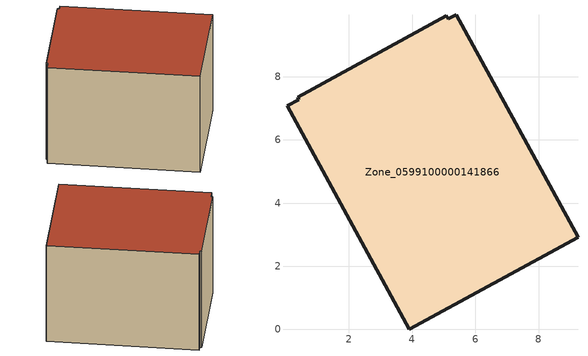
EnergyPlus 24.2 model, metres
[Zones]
Zone_0599100000141866
 floor ground (C_G): 0.37,7.35 5.09,9.93 5.14,9.84 5.39,9.97 9.25,2.92 3.91,0 0.04,7.08 0.41,7.28 z0
 wall outside (C_F): 9.25,2.92 5.39,9.97 5.14,9.84 5.09,9.93 0.37,7.35 0.41,7.28 0.04,7.08 3.91,0 9.25,2.92 z0:5.93
 roof outside (C_R): 5.09,9.93 0.37,7.35 0.41,7.28 0.04,7.08 3.91,0 9.25,2.92 5.39,9.97 5.14,9.84 z5.93
[BUILDING]
Pand.0599100000141866: North Axis=0; Terrain=City; Loads Convergence Tolerance Value=0.04; Temperature Convergence Tolerance Value=0.4; Solar Distribution=FullExterior; Maximum Number of Warmup Days=25; Minimum Number of Warmup Days=1
[Site:Location]
Rotterdam.The.Hague.AP_ZH_NLD Design_Conditions: Latitude=51.96; Longitude=4.45; Time Zone=1; Elevation=-4.5
[SITE:GROUNDTEMPERATURE:BUILDINGSURFACE]
18, 18, 18, 18, 18, 18, 18, 18, 18, 18, 18, 18
[MATERIAL] Thermal Absorptance=0.9; Solar Absorptance=0.7; Visible Absorptance=0.7
Name | Roughness | Thickness | Conductivity | Density | Specific Heat
G.TI.1946-1964 | MediumSmooth | 0.15 | 1 | 540 | 1210
F.TI.1946-1964 | Rough | 0.3 | 0.857143 | 1920 | 840
R.TI.1946-1964 | MediumRough | 0.2 | 0.277778 | 1500 | 1000
[CONSTRUCTION]
C_G: G.TI.1946-1964
C_F: F.TI.1946-1964
C_R: R.TI.1946-1964
[ZONE]
Zone_0599100000141866: Type=1; Multiplier=1; Ceiling Height=Autocalculate; Volume=Autocalculate; Floor Area=autocalculate; Part of Total Floor Area=Yes
[ZONEINFILTRATION:DESIGNFLOWRATE]
Infil_Zone_0599100000141866: Zone or ZoneList or Space or SpaceList=Zone_0599100000141866; Schedule=AlwaysOn; Design Flow Rate Calculation Method=Flow/Area; Flow Rate per Floor Area=0.003; Constant Term Coefficient=1; Temperature Term Coefficient=0; Velocity Term Coefficient=0; Velocity Squared Term Coefficient=0
[HVACTEMPLATE:ZONE:IDEALLOADSAIRSYSTEM]
Zone_0599100000141866: Maximum Heating Supply Air Temperature=50; Minimum Cooling Supply Air Temperature=13; Maximum Heating Supply Air Humidity Ratio=0.0156; Minimum Cooling Supply Air Humidity Ratio=0.0077; Heating Limit=NoLimit; Cooling Limit=NoLimit; Dehumidification Control Type=ConstantSensibleHeatRatio; Cooling Sensible Heat Ratio=0.7; Dehumidification Setpoint=60; Humidification Control Type=None; Humidification Setpoint=30; Outdoor Air Method=None; Outdoor Air Flow Rate per Person=0.00944; Outdoor Air Flow Rate per Zone Floor Area=0; Outdoor Air Flow Rate per Zone=0; Demand Controlled Ventilation Type=None; Outdoor Air Economizer Type=NoEconomizer; Heat Recovery Type=None; Sensible Heat Recovery Effectiveness=0.7; Latent Heat Recovery Effectiveness=0.65
[ZONECONTROL:THERMOSTAT]
ThermostatControl_Zone_0599100000141866: Zone or ZoneList=Zone_0599100000141866; Control Type Schedule=DualSetpointControlType; Control 1=Thermostat_Zone_0599100000141866; Temperature Difference Between Cutout And Setpoint=0
[THERMOSTATSETPOINT:DUALSETPOINT]
Thermostat_Zone_0599100000141866: Heating Setpoint Temperature Schedule=HeatingSetpoint_Zone_0599100000141866; Cooling Setpoint Temperature Schedule=CoolingSetpoint_Zone_0599100000141866
[SCHEDULE:COMPACT]
HeatingSetpoint_Zone_0599100000141866: Through: 12/31, For: AllDays, Until: 24:00, 21
CoolingSetpoint_Zone_0599100000141866: Through: 12/31, For: AllDays, Until: 24:00, 24
DualSetpointControlType: Through: 12/31, For: AllDays, Until: 24:00, 4
AlwaysOn: Through: 12/31, For: AllDays, Until: 24:00, 1
